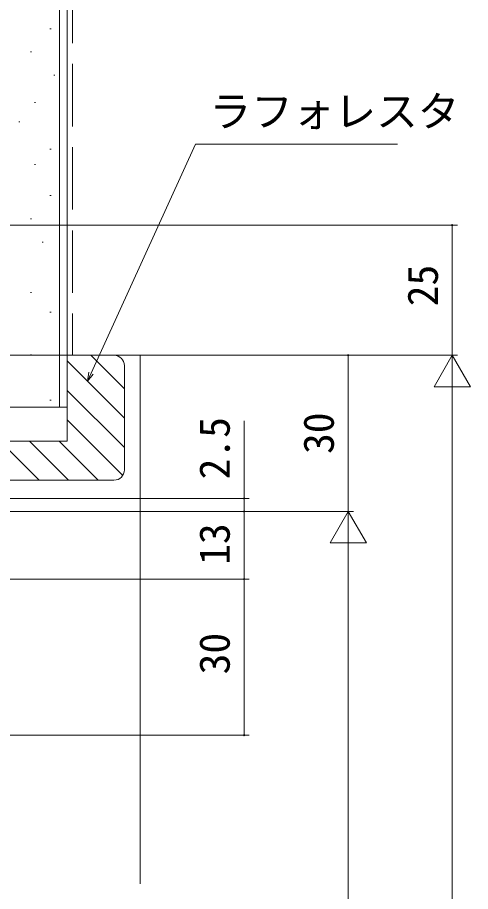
# Model space of a CAD drawing. Units: millimetres, scale not verified. Extents: x -1189 to -189, y -840 to 760.
# Drawn here: x -883.2 to -796.2, y 309.9 to 477.9 of the extents above; entities that cross this region are included whole.
import ezdxf
from ezdxf.enums import TextEntityAlignment as Align

# ---------------------------------------------------------------- set-up
doc = ezdxf.new("R2010")
doc.units = ezdxf.units.MM
doc.header["$LTSCALE"] = 4
doc.linetypes.add('DASHED3', pattern=[4, 3, -1])
doc.layers.add('0-5_YSS_K', color=3, linetype='Continuous', lineweight=9)
doc.layers.add('0-7_YKK_D', color=6, linetype='Continuous', lineweight=9)
doc.styles.add('ＭＳ ゴシック', font='')
doc.styles.get('ＭＳ ゴシック').set_extended_font_data('MS Gothic')

msp = doc.modelspace()

# ---------------------------------------------------------------- linework, layer by layer
at = {"layer": '0-5_YSS_K'}
for p, q in [((-875.174, 403.001), (-875.174, 613.001)), ((-873.674, 613.001), (-873.674, 403.001)), ((-876.975, 475.772), (-876.775, 475.772)), ((-880.705, 471.296), (-880.505, 471.296)), ((-876.229, 466.82), (-876.029, 466.82)), ((-879.959, 461.598), (-879.759, 461.598)), ((-882.943, 457.868), (-882.743, 457.868)), ((-876.975, 452.646), (-876.775, 452.646)), ((-879.959, 449.662), (-879.759, 449.662)), ((-876.975, 443.695), (-876.775, 443.695)), ((-880.705, 439.219), (-880.505, 439.219)), ((-878.467, 434.743), (-878.267, 434.743)), ((-880.705, 425.045), (-880.505, 425.045)), ((-876.975, 421.315), (-876.775, 421.315)), ((-880.705, 413.109), (-880.505, 413.109)), ((-873.675, 413.001), (-873.675, 396.501)), ((-864.675, 413.001), (-873.675, 413.001)), ((-873.675, 411.912), (-862.675, 400.912)), ((-869.107, 413.001), (-862.675, 406.569)), ((-866.608, 413.001), (-859.674, 413.001)), ((-859.674, 311.448), (-859.674, 413.001)), ((-862.675, 391.001), (-862.675, 411.001)), ((-873.675, 406.256), (-862.675, 395.256)), ((-876.975, 404.379), (-876.775, 404.379)), ((-873.674, 403.001), (-886.174, 403.001)), ((-873.675, 400.599), (-862.994, 389.918)), ((-873.675, 396.501), (-901.675, 396.501)), ((-886.548, 396.501), (-879.048, 389.001)), ((-880.891, 396.501), (-873.391, 389.001)), ((-875.234, 396.501), (-867.734, 389.001)), ((-901.675, 389.001), (-864.675, 389.001))]:
    msp.add_line(p, q, dxfattribs=at)
at = {"layer": '0-5_YSS_K', "linetype": 'DASHED3'}
msp.add_line((-872.674, 613.001), (-872.674, 413.001), dxfattribs=at)
at = {"layer": '0-5_YSS_K'}
for centre, start, end in [((-864.675, 411.001), 0, 89.99998), ((-864.675, 391.001), 270, 359.99998)]:
    msp.add_arc(centre, 2, start, end, dxfattribs=at)
at = {"layer": '0-7_YKK_D'}
for p, q in [((-1002.174, 438.001), (-798.674, 438.001)), ((-799.674, 438.001), (-799.674, 413.001)), ((-1002.174, 413.001), (-798.674, 413.001)), ((-975.478, 413.001), (-798.674, 413.001)), ((-957.155, 413.001), (-818.674, 413.001)), ((-819.674, 413.001), (-819.674, 382.998)), ((-799.674, 413.001), (-803.174, 406.938)), ((-799.674, 413.001), (-799.674, 400.876)), ((-799.674, 413.001), (-796.174, 406.938)), ((-869.784, 408.021), (-869.493, 409.757)), ((-869.784, 408.021), (-869.078, 409.568)), ((-868.664, 409.378), (-869.784, 408.021)), ((-803.174, 406.938), (-796.174, 406.938)), ((-799.674, 406.001), (-799.674, 120.001)), ((-839.674, 385.497), (-839.674, 400.397)), ((-960.474, 385.497), (-838.674, 385.497)), ((-839.674, 382.998), (-839.674, 385.497)), ((-961.174, 382.998), (-838.674, 382.998)), ((-961.174, 382.998), (-818.67, 382.993)), ((-960.674, 382.998), (-838.674, 382.998)), ((-957.241, 382.998), (-818.674, 382.998)), ((-839.674, 369.997), (-839.674, 382.998)), ((-819.67, 382.993), (-823.171, 376.931)), ((-819.67, 382.993), (-819.671, 370.869)), ((-819.67, 382.993), (-816.171, 376.931)), ((-823.171, 376.931), (-816.171, 376.931)), ((-819.671, 375.993), (-819.678, 159.996)), ((-1004.656, 369.997), (-838.674, 369.997)), ((-992.174, 369.997), (-838.674, 369.997)), ((-839.674, 339.998), (-839.674, 369.997)), ((-1004.656, 339.998), (-838.674, 339.998))]:
    msp.add_line(p, q, dxfattribs=at)
msp.add_lwpolyline([(-869.078, 409.568), (-849.013, 453.551), (-810.179, 453.551)], dxfattribs=at)
for centre, start, end in [((-799.674, 438.001), 90, 270), ((-799.674, 438.001), 270, 90), ((-819.674, 413.001), 90, 270), ((-819.674, 413.001), 270, 90), ((-839.674, 385.497), 90, 270), ((-839.674, 385.497), 270, 90), ((-839.674, 382.998), 90, 270), ((-839.674, 382.998), 90, 270), ((-839.674, 382.998), 270, 90), ((-839.674, 382.998), 270, 90), ((-839.674, 369.997), 90, 270), ((-839.674, 369.997), 90, 270), ((-839.674, 369.997), 270, 90), ((-839.674, 369.997), 270, 90), ((-839.674, 339.998), 90, 270), ((-839.674, 339.998), 270, 90)]:
    msp.add_arc(centre, 0.106, start, end, dxfattribs=at)

# ---------------------------------------------------------------- texts
at = {"layer": '0-7_YKK_D', "color": 4, "style": 'ＭＳ ゴシック'}
msp.add_text('ラフォレスタ', height=5.865, dxfattribs=at).set_placement((-846.313, 455.19), align=Align.BOTTOM_LEFT)
for s, p in [('25', (-800.674, 422.419)), ('30', (-820.674, 394.037)), ('2.5', (-840.674, 389.155)), ('13', (-840.674, 372.729)), ('30', (-840.674, 351.683))]:
    msp.add_text(s, height=5.865, rotation=90, dxfattribs=at).set_placement(p, align=Align.BOTTOM_LEFT)

doc.saveas('drawing.dxf')
